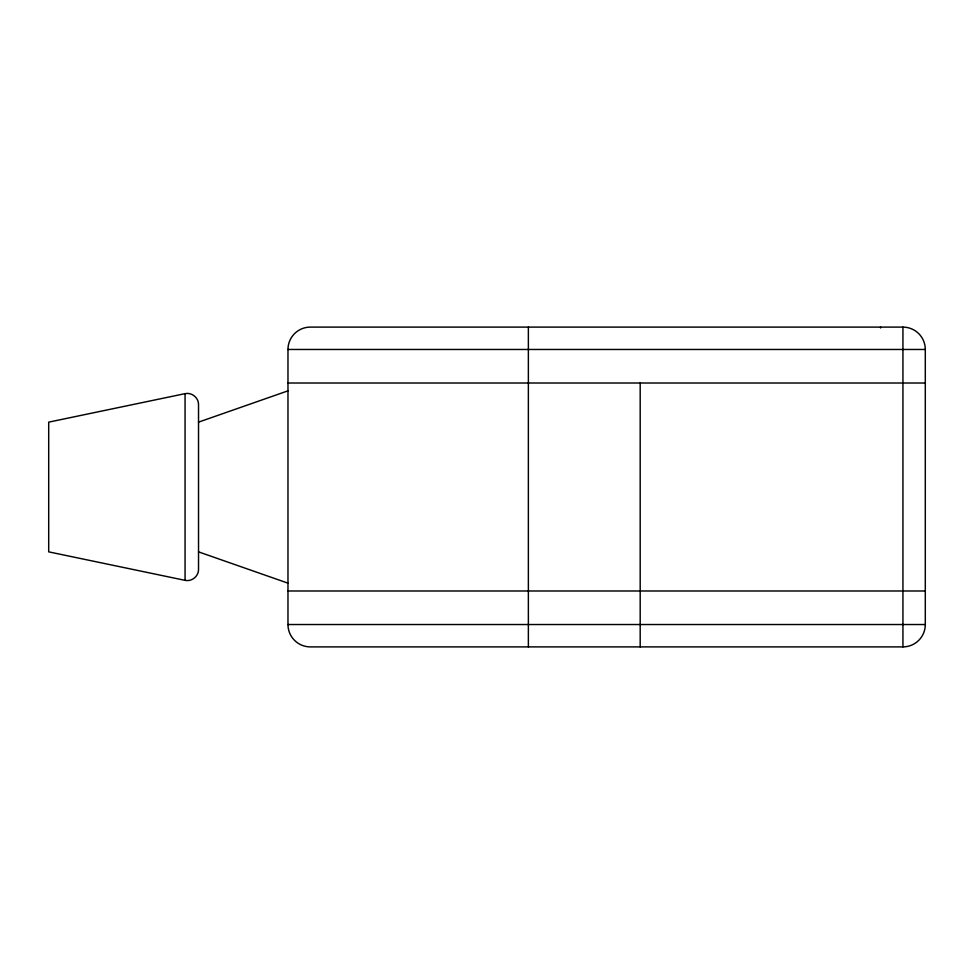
<?xml version="1.0" encoding="UTF-8"?>
<svg xmlns="http://www.w3.org/2000/svg" width="974" height="974" viewBox="0 0 974 974"><rect width="100%" height="100%" fill="white"/><g stroke="black" fill="none" stroke-linecap="round" stroke-linejoin="round"><path stroke-width="1.46" d="M198.526 422.144L287.975 390.842M185.06 393.654L48.7 422.144L48.7 551.856L185.06 580.346C191.72 581.892 198.672 576.231 198.526 569.4L198.526 404.6C198.672 397.769 191.72 392.12 185.06 393.654L185.06 580.346M902.935 327.106L310.341 327.106A22.365 22.365 0 0 0 287.975 349.471L287.975 624.529A22.365 22.365 0 0 0 310.341 646.894L902.935 646.894A22.365 22.365 0 0 0 925.3 624.529L925.3 349.471A22.365 22.365 0 0 0 902.935 327.106L902.935 646.894M287.975 349.471L925.3 349.471M287.975 383.013L925.3 383.013M287.975 590.987L925.3 590.987M287.975 624.529L925.3 624.529M198.526 551.856L287.975 583.158M880.581 327.106L880.581 327.97M640.186 383.013L640.186 646.894M528.371 327.106L528.371 646.894"/></g></svg>
